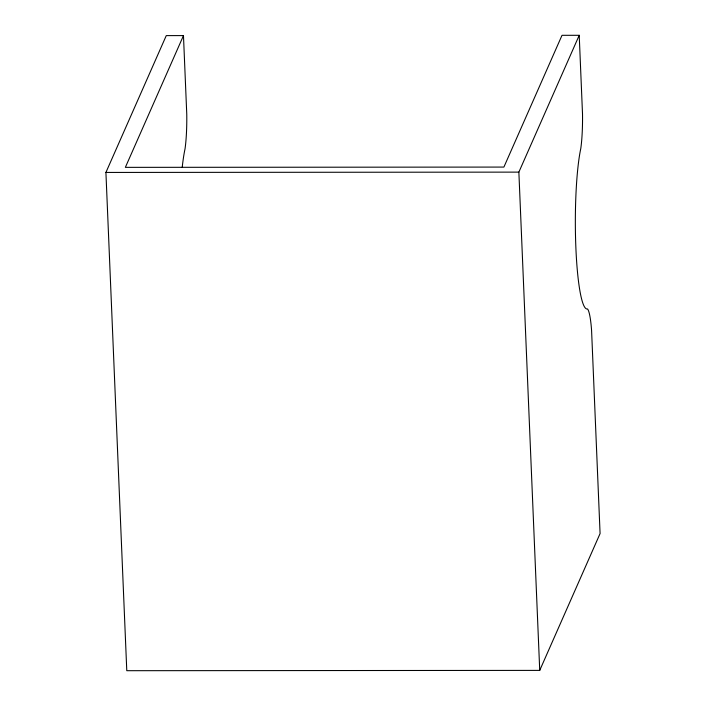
<?xml version="1.0" encoding="UTF-8"?>
<svg xmlns="http://www.w3.org/2000/svg" width="706" height="706" viewBox="0 0 706 706"><rect width="100%" height="100%" fill="white"/><g stroke="black" fill="none" stroke-linecap="round" stroke-linejoin="round"><path stroke-width="1.06" d="M183.472 35.6L125.359 167.357L503.899 167.075L562.011 35.309L579.22 35.3L582.512 113.922A41.407 5.577 90 0 1 580.791 148.489A86.82 11.702 90 0 0 575.867 247.488A86.82 11.702 90 0 0 587.507 308.919A41.407 5.577 90 0 1 591.575 330.373L600.082 533.559L539.728 670.391L126.78 670.7L105.918 172.44L166.272 35.609L183.472 35.6L186.763 114.222A41.407 5.577 90 0 1 185.043 148.789A86.82 11.702 90 0 0 182.227 167.198M539.728 670.391L518.866 172.123L579.22 35.3M105.918 172.44L518.866 172.123"/></g></svg>
